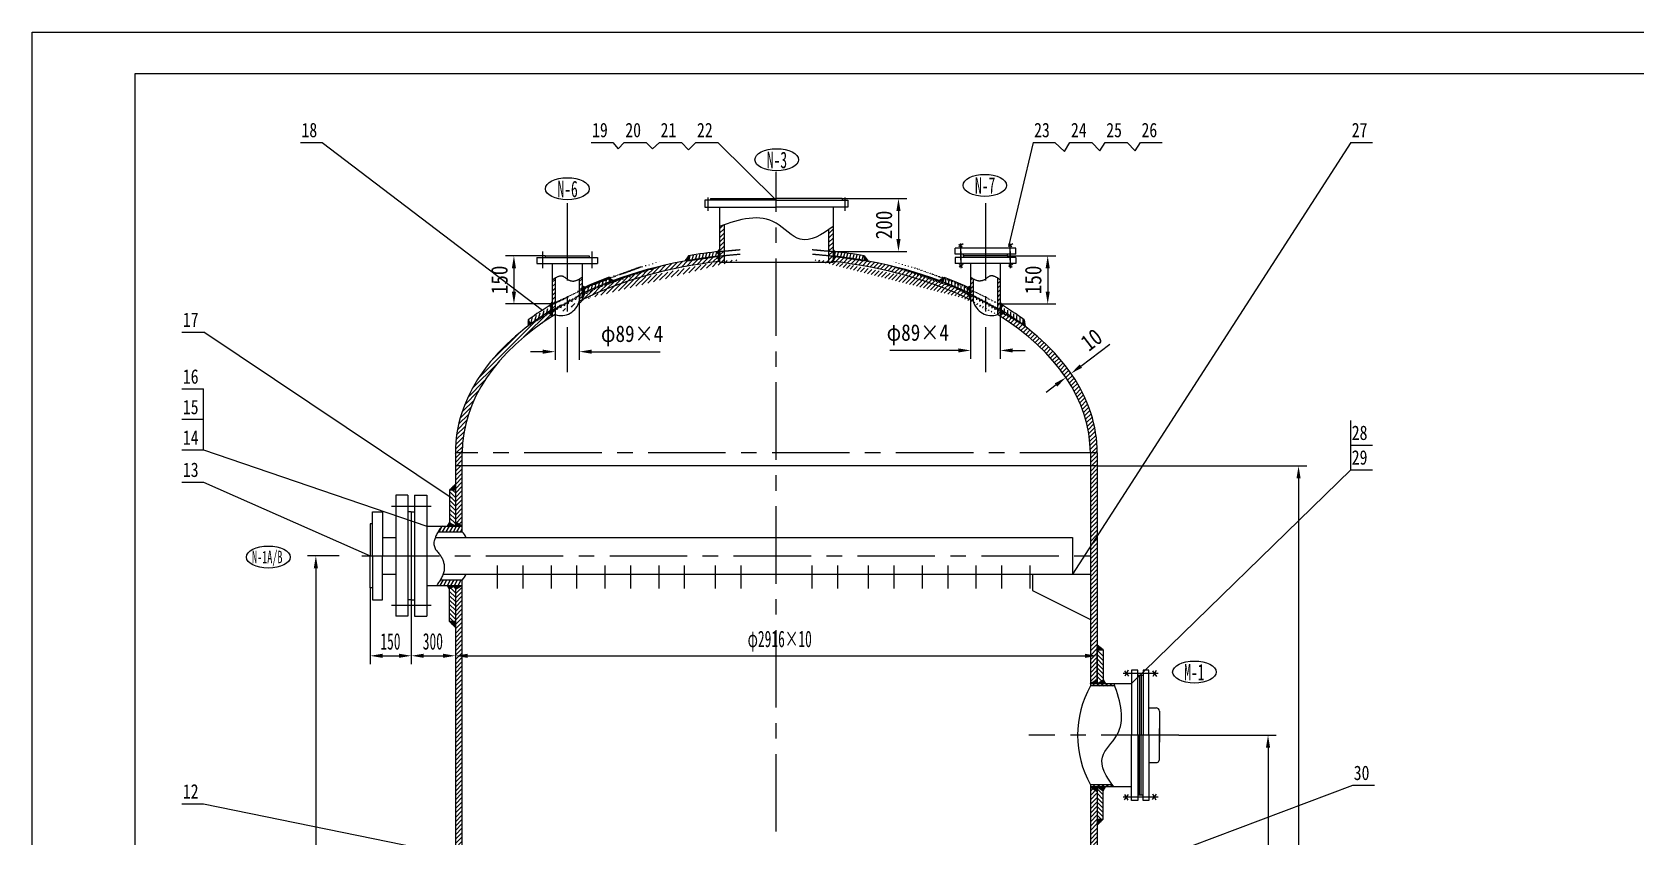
# Model space of a CAD drawing. Extents: x -1842 to -222, y 42 to 883.
# Drawn here: x -1842 to -1453.6, y 687.8 to 882.7 of the extents above; entities that cross this region are included whole.
import ezdxf

# ---------------------------------------------------------------- set-up
doc = ezdxf.new("R2010")
doc.units = 0
doc.header["$LTSCALE"] = 15
doc.header["$MEASUREMENT"] = 0
doc.linetypes.add('CENTER', pattern=[2, 1.25, -0.25, 0.25, -0.25])
doc.layers.get('0').update_dxf_attribs({"linetype": 'CONTINUOUS'})
doc.layers.get('DEFPOINTS').update_dxf_attribs({"linetype": 'CONTINUOUS'})
for name, color, linetype in [('1', 1, 'CONTINUOUS'), ('2', 3, 'CONTINUOUS'), ('7', 2, 'CONTINUOUS'), ('LAYER4', 6, 'CONTINUOUS')]:
    doc.layers.add(name, color=color, linetype=linetype)
doc.styles.add('HZFS', font='SIMFANG.TTF', dxfattribs={"width": 0.85, "height": 7.5})
doc.dimstyles.new('STANDARD_WS', dxfattribs={"dimtxt": 6, "dimasz": 3, "dimexe": 2, "dimexo": 0, "dimgap": 1.5, "dimtad": 1, "dimzin": 0, "dimdsep": 46, "dimtxsty": 'HZFS', "dimcen": 0, "dimclrd": 4, "dimclre": 4, "dimclrt": 3, "dimadec": 0, "dimazin": 0, "dimtfac": 1, "dimtofl": 0, "dimtmove": 0, "dimatfit": 0, "dimfxl": 0, "dimtolj": 1, "dimtzin": 0, "dimarcsym": 0})
pattern_1 = [(135, (-3323.56394, 0), (0.088388348, 0.088388348), [])]

# ---------------------------------------------------------------- blocks, each defined once
blk = doc.blocks.new('*D35')
at = {"layer": '1', "color": 4, "lineweight": -2}
for p, q in [((-1564.33, 712.45), (-1540.71, 712.45)), ((-1542.71, 709.45), (-1542.71, 499.44)), ((-1584.06, 496.44), (-1540.71, 496.44))]:
    blk.add_line(p, q, dxfattribs=at)
at = {"layer": '1', "color": 4}
for points in [[(-1543.21, 709.45), (-1542.21, 709.45), (-1542.71, 712.45)], [(-1543.21, 499.44), (-1542.21, 499.44), (-1542.71, 496.44)]]:
    blk.add_solid(points, dxfattribs=at)
at = {"layer": 'DEFPOINTS', "color": 0}
for p in [(-1564.33, 712.45), (-1584.06, 496.44), (-1542.71, 496.44)]:
    blk.add_point(p, dxfattribs=at)
at = {"layer": '1', "color": 3, "insert": (-1546.21, 604.45), "char_height": 4, "attachment_point": 5, "rotation": 90, "style": 'HZFS'}
blk.add_mtext('\\A1;2700', dxfattribs=at)
blk = doc.blocks.new('*D36')
at = {"layer": '1', "color": 4, "lineweight": -2}
for p, q in [((-1584.06, 777.68), (-1533.32, 777.68)), ((-1535.32, 774.68), (-1535.32, 499.44)), ((-1584.06, 496.44), (-1533.32, 496.44))]:
    blk.add_line(p, q, dxfattribs=at)
at = {"layer": '1', "color": 4}
for points in [[(-1535.82, 774.68), (-1534.82, 774.68), (-1535.32, 777.68)], [(-1535.82, 499.44), (-1534.82, 499.44), (-1535.32, 496.44)]]:
    blk.add_solid(points, dxfattribs=at)
at = {"layer": 'DEFPOINTS', "color": 0}
for p in [(-1584.06, 777.68), (-1584.06, 496.44), (-1535.32, 496.44)]:
    blk.add_point(p, dxfattribs=at)
at = {"layer": '1', "color": 3, "insert": (-1538.82, 637.06), "char_height": 4, "attachment_point": 5, "rotation": 90, "style": 'HZFS'}
blk.add_mtext('\\A1;4000', dxfattribs=at)
blk = doc.blocks.new('*D38')
at = {"layer": '1', "color": 4, "lineweight": -2}
for p, q in [((-1605.81, 828.53), (-1594.06, 828.53)), ((-1596.06, 825.53), (-1596.06, 819.88)), ((-1607.54, 816.88), (-1594.06, 816.88))]:
    blk.add_line(p, q, dxfattribs=at)
at = {"layer": '1', "color": 4}
for points in [[(-1596.56, 825.53), (-1595.56, 825.53), (-1596.06, 828.53)], [(-1596.56, 819.88), (-1595.56, 819.88), (-1596.06, 816.88)]]:
    blk.add_solid(points, dxfattribs=at)
at = {"layer": 'DEFPOINTS', "color": 0}
for p in [(-1605.81, 828.53), (-1607.54, 816.88), (-1596.06, 816.88)]:
    blk.add_point(p, dxfattribs=at)
at = {"layer": '1', "color": 3, "insert": (-1599.56, 822.7), "char_height": 4, "attachment_point": 5, "rotation": 90, "style": 'HZFS'}
blk.add_mtext('\\A1;150', dxfattribs=at)
blk = doc.blocks.new('*D39')
at = {"layer": '1', "color": 4, "lineweight": -2}
for p, q in [((-1645.83, 842.43), (-1630.2, 842.43)), ((-1632.2, 839.43), (-1632.2, 832.6)), ((-1648.03, 829.6), (-1630.2, 829.6))]:
    blk.add_line(p, q, dxfattribs=at)
at = {"layer": '1', "color": 4}
for points in [[(-1632.7, 839.43), (-1631.7, 839.43), (-1632.2, 842.43)], [(-1632.7, 832.6), (-1631.7, 832.6), (-1632.2, 829.6)]]:
    blk.add_solid(points, dxfattribs=at)
at = {"layer": 'DEFPOINTS', "color": 0}
for p in [(-1645.83, 842.43), (-1648.03, 829.6), (-1632.2, 829.6)]:
    blk.add_point(p, dxfattribs=at)
at = {"layer": '1', "color": 3, "insert": (-1635.7, 836.01), "char_height": 4, "attachment_point": 5, "rotation": 90, "style": 'HZFS'}
blk.add_mtext('\\A1;200', dxfattribs=at)
blk = doc.blocks.new('*D40')
at = {"layer": '1', "color": 4, "lineweight": -2}
for p, q in [((-1717.75, 828.53), (-1727.32, 828.53)), ((-1725.32, 825.53), (-1725.32, 819.88)), ((-1716.02, 816.88), (-1727.32, 816.88))]:
    blk.add_line(p, q, dxfattribs=at)
at = {"layer": '1', "color": 4}
for points in [[(-1725.82, 825.53), (-1724.82, 825.53), (-1725.32, 828.53)], [(-1725.82, 819.88), (-1724.82, 819.88), (-1725.32, 816.88)]]:
    blk.add_solid(points, dxfattribs=at)
at = {"layer": 'DEFPOINTS', "color": 0}
for p in [(-1717.75, 828.53), (-1725.32, 816.88), (-1716.02, 816.88)]:
    blk.add_point(p, dxfattribs=at)
at = {"layer": '1', "color": 3, "insert": (-1728.82, 822.7), "char_height": 4, "attachment_point": 5, "rotation": 90, "style": 'HZFS'}
blk.add_mtext('\\A1;150', dxfattribs=at)
blk = doc.blocks.new('*D71')
at = {"layer": '1', "color": 4, "lineweight": -2}
for p, q in [((-1709.49, 817.53), (-1709.49, 803.33)), ((-1715.34, 814.29), (-1715.34, 803.33)), ((-1718.34, 805.33), (-1721.34, 805.33)), ((-1706.49, 805.33), (-1689.92, 805.33))]:
    blk.add_line(p, q, dxfattribs=at)
at = {"layer": '1', "color": 4}
for points in [[(-1718.34, 805.83), (-1718.34, 804.83), (-1715.34, 805.33)], [(-1706.49, 805.83), (-1706.49, 804.83), (-1709.49, 805.33)]]:
    blk.add_solid(points, dxfattribs=at)
at = {"layer": 'DEFPOINTS', "color": 0}
for p in [(-1709.49, 817.53), (-1715.34, 814.29), (-1709.49, 805.33)]:
    blk.add_point(p, dxfattribs=at)
at = {"layer": '1', "color": 3, "insert": (-1696.7, 809.14), "char_height": 4, "attachment_point": 5, "style": 'HZFS'}
blk.add_mtext('\\A1;φ89×4', dxfattribs=at)
blk = doc.blocks.new('*D72')
at = {"layer": '1', "color": 4, "lineweight": -2}
for p, q in [((-1614.73, 817.86), (-1614.73, 803.63)), ((-1607.54, 813.87), (-1607.54, 803.63)), ((-1617.73, 805.63), (-1634.3, 805.63)), ((-1604.54, 805.63), (-1601.54, 805.63))]:
    blk.add_line(p, q, dxfattribs=at)
at = {"layer": '1', "color": 4}
for points in [[(-1617.73, 806.13), (-1617.73, 805.13), (-1614.73, 805.63)], [(-1604.54, 806.13), (-1604.54, 805.13), (-1607.54, 805.63)]]:
    blk.add_solid(points, dxfattribs=at)
at = {"layer": 'DEFPOINTS', "color": 0}
for p in [(-1614.73, 817.86), (-1607.54, 813.87), (-1614.73, 805.63)]:
    blk.add_point(p, dxfattribs=at)
at = {"layer": '1', "color": 3, "insert": (-1627.52, 809.43), "char_height": 4, "attachment_point": 5, "style": 'HZFS'}
blk.add_mtext('\\A1;φ89×4', dxfattribs=at)
blk = doc.blocks.new('*D75')
at = {"layer": '1', "color": 4, "lineweight": -2}
for p, q in [((-1588.03, 801.85), (-1581.04, 807.18)), ((-1591.66, 799.09), (-1592.87, 800.68)), ((-1590.42, 800.04), (-1591.63, 801.63)), ((-1594.05, 797.27), (-1596.44, 795.45))]:
    blk.add_line(p, q, dxfattribs=at)
at = {"layer": '1', "color": 4}
for points in [[(-1588.33, 802.25), (-1587.73, 801.46), (-1590.42, 800.04)], [(-1594.35, 797.67), (-1593.75, 796.87), (-1591.66, 799.09)]]:
    blk.add_solid(points, dxfattribs=at)
at = {"layer": 'DEFPOINTS', "color": 0}
for p in [(-1591.66, 799.09), (-1590.42, 800.04), (-1590.42, 800.04)]:
    blk.add_point(p, dxfattribs=at)
at = {"layer": '1', "color": 3, "insert": (-1585.46, 808.21), "char_height": 4, "attachment_point": 5, "rotation": 37.2813, "style": 'HZFS'}
blk.add_mtext('\\A1;10', dxfattribs=at)

msp = doc.modelspace()

# ---------------------------------------------------------------- hatches: boundary and pattern name
at = {"layer": '1'}
h = msp.add_hatch(dxfattribs=at)
h.set_pattern_fill('ANSI31', color=256, scale=6, style=0)
edge = h.paths.add_edge_path()
edge.add_spline(control_points=[(-1674.439, 836.062), (-1674.803, 835.935), (-1675.167, 835.804), (-1675.532, 835.671)], knot_values=[27.2717215, 27.2717215, 27.2717215, 27.2717215, 28.2145772, 28.2145772, 28.2145772, 28.2145772], degree=3, periodic=0)
edge.add_line((-1675.532, 835.671), (-1675.532, 827.008))
edge.add_line((-1675.532, 827.008), (-1674.439, 827.008))
edge.add_line((-1674.439, 827.008), (-1674.439, 836.062))
edge = h.paths.add_edge_path()
edge.add_spline(control_points=[(-1648.032, 835.654), (-1648.397, 835.381), (-1648.762, 835.114), (-1649.125, 834.858)], knot_values=[1.2710458, 1.2710458, 1.2710458, 1.2710458, 2.3243596, 2.3243596, 2.3243596, 2.3243596], degree=3, periodic=0)
edge.add_line((-1649.125, 834.858), (-1649.125, 827.008))
edge.add_line((-1649.125, 827.008), (-1648.032, 827.008))
edge.add_line((-1648.032, 827.008), (-1648.032, 835.654))
h = msp.add_hatch(dxfattribs=at)
h.set_pattern_fill('ANSI31', color=256, scale=6, style=0)
edge = h.paths.add_edge_path()
edge.add_ellipse((-1661.782, 780.855), major_axis=(-76.051, 0), ratio=0.6192969, start_angle=280.41632, end_angle=308.22014, ccw=False)
edge.add_line((-1675.532, 827.177), (-1675.532, 828.516))
edge.add_ellipse((-1661.782, 780.855), major_axis=(-77.724, 0), ratio=0.6230445, start_angle=280.18973, end_angle=306.48709)
edge.add_line((-1708, 819.788), (-1708.834, 817.857))
edge = h.paths.add_edge_path()
edge.add_ellipse((-1661.782, 780.855), major_axis=(-76.051, 0), ratio=0.6192969, start_angle=231.77986, end_angle=259.58368, ccw=False)
edge.add_line((-1614.73, 817.857), (-1614.73, 819.399))
edge.add_ellipse((-1661.782, 780.855), major_axis=(-77.724, 0), ratio=0.6230445, start_angle=232.74452, end_angle=259.81027)
edge.add_line((-1648.032, 828.516), (-1648.032, 827.177))
edge = h.paths.add_edge_path()
edge.add_ellipse((-1661.782, 780.855), major_axis=(-76.051, 0), ratio=0.6192969, start_angle=180, end_angle=224.50438, ccw=False)
edge.add_line((-1585.731, 780.855), (-1584.058, 780.855))
edge.add_ellipse((-1661.782, 780.855), major_axis=(-77.724, 0), ratio=0.6230445, start_angle=180, end_angle=225.74535)
edge.add_line((-1607.542, 815.539), (-1607.542, 813.869))
edge = h.paths.add_edge_path()
edge.add_ellipse((-1661.782, 780.855), major_axis=(-77.724, 0), ratio=0.6230445, start_angle=315.01554, end_angle=360)
edge.add_line((-1739.506, 780.855), (-1737.833, 780.855))
edge.add_ellipse((-1661.782, 780.855), major_axis=(-76.051, 0), ratio=0.6192969, start_angle=315.49562, end_angle=360, ccw=False)
edge.add_line((-1716.021, 813.869), (-1716.756, 815.087))
h = msp.add_hatch(dxfattribs=at)
h.set_pattern_fill('ANSI31', color=256, angle=15, style=0)
edge = h.paths.add_edge_path()
edge.add_line((-1683.069, 828.525), (-1683.832, 827.29))
edge.add_ellipse((-1661.782, 780.855), major_axis=(-77.724, 0), ratio=0.6230445, start_angle=285.89509, end_angle=286.48112, ccw=False)
edge.add_line((-1683.069, 827.428), (-1683.069, 828.525))
h = msp.add_hatch(dxfattribs=at)
h.set_pattern_fill('ANSI31', color=256, scale=6, angle=30, style=0)
edge = h.paths.add_edge_path()
edge.add_line((-1675.532, 828.516), (-1675.532, 829.598))
edge.add_ellipse((-1661.782, 780.855), major_axis=(-79.082, 0), ratio=0.6258993, start_angle=280.01286, end_angle=285.61498)
edge.add_line((-1683.069, 828.525), (-1683.069, 827.428))
edge.add_ellipse((-1661.782, 780.855), major_axis=(-77.724, 0), ratio=0.6230445, start_angle=280.18973, end_angle=285.89509, ccw=False)
edge = h.paths.add_edge_path()
edge.add_ellipse((-1661.782, 780.855), major_axis=(-79.082, 0), ratio=0.6258993, start_angle=254.38502, end_angle=259.98714)
edge.add_line((-1648.032, 829.598), (-1648.032, 828.516))
edge.add_ellipse((-1661.782, 780.855), major_axis=(-77.724, 0), ratio=0.6230445, start_angle=254.10491, end_angle=259.81027, ccw=False)
edge.add_line((-1640.495, 827.428), (-1640.495, 828.525))
h = msp.add_hatch(dxfattribs=at)
h.set_pattern_fill('ANSI31', color=256, angle=15, style=0)
edge = h.paths.add_edge_path()
edge.add_ellipse((-1661.782, 780.855), major_axis=(-79.082, 0), ratio=0.6258993, start_angle=280.01286, end_angle=280.40741)
edge.add_line((-1676.068, 829.538), (-1675.532, 828.516))
edge.add_line((-1675.532, 828.516), (-1675.532, 829.598))
edge = h.paths.add_edge_path()
edge.add_line((-1675.532, 830.076), (-1676.068, 829.538))
edge.add_ellipse((-1661.782, 780.855), major_axis=(-79.082, 0), ratio=0.6258993, start_angle=280.01286, end_angle=280.40741, ccw=False)
edge.add_line((-1675.532, 829.598), (-1675.532, 830.076))
edge = h.paths.add_edge_path()
edge.add_ellipse((-1661.782, 780.855), major_axis=(-77.724, 0), ratio=0.6230445, start_angle=280.18973, end_angle=280.67181)
edge.add_line((-1676.175, 828.442), (-1675.532, 827.177))
edge.add_line((-1675.532, 827.177), (-1675.532, 828.516))
h = msp.add_hatch(dxfattribs=at)
h.set_pattern_fill('ANSI31', color=256, angle=15, style=0)
h.set_pattern_definition([(120, (-3323.56394, 0), (0.1082531755, 0.0625), [])])
edge = h.paths.add_edge_path()
edge.add_ellipse((-1661.782, 780.855), major_axis=(79.082, 0), ratio=0.6258993, start_angle=79.59259, end_angle=79.98714, ccw=False)
edge.add_line((-1647.496, 829.538), (-1648.032, 828.516))
edge.add_line((-1648.032, 828.516), (-1648.032, 829.598))
edge = h.paths.add_edge_path()
edge.add_line((-1648.032, 830.076), (-1647.496, 829.538))
edge.add_ellipse((-1661.782, 780.855), major_axis=(79.082, 0), ratio=0.6258993, start_angle=79.59259, end_angle=79.98714)
edge.add_line((-1648.032, 829.598), (-1648.032, 830.076))
edge = h.paths.add_edge_path()
edge.add_ellipse((-1661.782, 780.855), major_axis=(77.724, 0), ratio=0.6230445, start_angle=79.32819, end_angle=79.81027, ccw=False)
edge.add_line((-1647.389, 828.442), (-1648.032, 827.177))
edge.add_line((-1648.032, 827.177), (-1648.032, 828.516))
h = msp.add_hatch(dxfattribs=at)
h.set_pattern_fill('ANSI31', color=256, angle=15, style=0)
edge = h.paths.add_edge_path()
edge.add_line((-1640.495, 828.525), (-1640.495, 827.428))
edge.add_ellipse((-1661.782, 780.855), major_axis=(-77.724, 0), ratio=0.6230445, start_angle=253.35634, end_angle=254.10491, ccw=False)
edge.add_line((-1639.52, 827.251), (-1640.495, 828.525))
h = msp.add_hatch(dxfattribs=at)
h.set_pattern_fill('ANSI31', color=256, angle=15, style=0)
edge = h.paths.add_edge_path()
edge.add_line((-1721.838, 813.059), (-1721.903, 811.545))
edge.add_ellipse((-1661.782, 780.855), major_axis=(-77.724, 0), ratio=0.6230445, start_angle=319.94939, end_angle=320.67112, ccw=False)
edge.add_line((-1721.278, 812.015), (-1721.838, 813.059))
edge = h.paths.add_edge_path()
edge.add_line((-1702.493, 823.29), (-1702.082, 822.262))
edge.add_ellipse((-1661.782, 780.855), major_axis=(-77.724, 0), ratio=0.6230445, start_angle=300.4836, end_angle=301.23195, ccw=False)
edge.add_line((-1701.211, 822.586), (-1702.493, 823.29))
h = msp.add_hatch(dxfattribs=at)
h.set_pattern_fill('ANSI31', color=256, scale=6, angle=30, style=0)
edge = h.paths.add_edge_path()
edge.add_ellipse((-1661.782, 780.855), major_axis=(-79.082, 0), ratio=0.6258993, start_angle=313.9257, end_angle=319.41173)
edge.add_line((-1721.838, 813.059), (-1721.278, 812.015))
edge.add_ellipse((-1661.782, 780.855), major_axis=(-77.724, 0), ratio=0.6230445, start_angle=314.25465, end_angle=319.94939, ccw=False)
edge.add_line((-1716.021, 815.539), (-1716.643, 816.505))
edge = h.paths.add_edge_path()
edge.add_ellipse((-1661.782, 780.855), major_axis=(-79.082, 0), ratio=0.6258993, start_angle=300.98394, end_angle=305.89902)
edge.add_line((-1708.153, 820.95), (-1708.834, 819.399))
edge.add_ellipse((-1661.782, 780.855), major_axis=(-77.724, 0), ratio=0.6230445, start_angle=301.23195, end_angle=307.25548, ccw=False)
edge.add_line((-1702.082, 822.262), (-1702.493, 823.29))
h = msp.add_hatch(dxfattribs=at)
h.set_pattern_fill('ANSI31', color=256, style=0)
edge = h.paths.add_edge_path()
edge.add_ellipse((-1661.782, 780.855), major_axis=(-79.082, 0), ratio=0.6258993, start_angle=313.30327, end_angle=313.9257)
edge.add_line((-1716.643, 816.505), (-1716.021, 815.539))
edge.add_line((-1716.021, 815.539), (-1716.021, 816.876))
edge = h.paths.add_edge_path()
edge.add_line((-1716.021, 817.331), (-1716.643, 816.505))
edge.add_ellipse((-1661.782, 780.855), major_axis=(-79.082, 0), ratio=0.6258993, start_angle=313.30327, end_angle=313.9257, ccw=False)
edge.add_line((-1716.021, 816.876), (-1716.021, 817.331))
edge = h.paths.add_edge_path()
edge.add_ellipse((-1661.782, 780.855), major_axis=(-77.724, 0), ratio=0.6230445, start_angle=306.48709, end_angle=307.25548)
edge.add_line((-1708.834, 819.399), (-1708.834, 817.857))
edge.add_line((-1708.834, 817.857), (-1708, 819.788))
edge = h.paths.add_edge_path()
edge.add_ellipse((-1661.782, 780.855), major_axis=(-79.082, 0), ratio=0.6258993, start_angle=305.89902, end_angle=306.51051)
edge.add_line((-1708.834, 820.638), (-1708.834, 819.399))
edge.add_line((-1708.834, 819.399), (-1708.153, 820.95))
edge = h.paths.add_edge_path()
edge.add_line((-1708.153, 820.95), (-1708.834, 821.293))
edge.add_line((-1708.834, 821.293), (-1708.834, 820.638))
edge.add_ellipse((-1661.782, 780.855), major_axis=(-79.082, 0), ratio=0.6258993, start_angle=305.89902, end_angle=306.51051, ccw=False)
h = msp.add_hatch(dxfattribs=at)
h.set_pattern_fill('ANSI31', color=256, angle=15, style=0)
edge = h.paths.add_edge_path()
edge.add_line((-1621.071, 823.29), (-1622.368, 822.592))
edge.add_ellipse((-1661.782, 780.855), major_axis=(-77.724, 0), ratio=0.6230445, start_angle=238.76805, end_angle=239.52907, ccw=False)
edge.add_line((-1621.482, 822.262), (-1621.071, 823.29))
h = msp.add_hatch(dxfattribs=at)
h.set_pattern_fill('ANSI31', color=256, scale=6, angle=45, style=0)
edge = h.paths.add_edge_path()
edge.add_ellipse((-1661.782, 780.855), major_axis=(-79.082, 0), ratio=0.6258993, start_angle=233.48949, end_angle=239.01606)
edge.add_line((-1621.071, 823.29), (-1621.482, 822.262))
edge.add_ellipse((-1661.782, 780.855), major_axis=(-77.724, 0), ratio=0.6230445, start_angle=232.74452, end_angle=238.76805, ccw=False)
edge.add_line((-1614.73, 819.399), (-1614.73, 820.638))
edge = h.paths.add_edge_path()
edge.add_ellipse((-1661.782, 780.855), major_axis=(-79.082, 0), ratio=0.6258993, start_angle=220.58827, end_angle=226.69673)
edge.add_line((-1607.542, 816.876), (-1607.542, 815.539))
edge.add_ellipse((-1661.782, 780.855), major_axis=(-77.724, 0), ratio=0.6230445, start_angle=220.05061, end_angle=225.74535, ccw=False)
edge.add_line((-1602.286, 812.015), (-1601.726, 813.059))
h = msp.add_hatch(dxfattribs=at)
h.set_pattern_fill('ANSI31', color=256, style=0)
h.set_pattern_definition(pattern_1)
edge = h.paths.add_edge_path()
edge.add_ellipse((-1661.782, 780.855), major_axis=(79.082, 0), ratio=0.6258993, start_angle=46.0743, end_angle=46.69673, ccw=False)
edge.add_line((-1606.921, 816.505), (-1607.542, 815.539))
edge.add_line((-1607.542, 815.539), (-1607.542, 816.876))
edge = h.paths.add_edge_path()
edge.add_line((-1607.542, 817.331), (-1606.921, 816.505))
edge.add_ellipse((-1661.782, 780.855), major_axis=(79.082, 0), ratio=0.6258993, start_angle=46.0743, end_angle=46.69673)
edge.add_line((-1607.542, 816.876), (-1607.542, 817.331))
edge = h.paths.add_edge_path()
edge.add_ellipse((-1661.782, 780.855), major_axis=(77.724, 0), ratio=0.6230445, start_angle=52.74452, end_angle=53.51291, ccw=False)
edge.add_line((-1614.73, 819.399), (-1614.73, 817.857))
edge.add_line((-1614.73, 817.857), (-1615.564, 819.788))
edge = h.paths.add_edge_path()
edge.add_ellipse((-1661.782, 780.855), major_axis=(79.082, 0), ratio=0.6258993, start_angle=53.48949, end_angle=54.10098, ccw=False)
edge.add_line((-1614.73, 820.638), (-1614.73, 819.399))
edge.add_line((-1614.73, 819.399), (-1615.411, 820.95))
edge = h.paths.add_edge_path()
edge.add_line((-1615.411, 820.95), (-1614.73, 821.293))
edge.add_line((-1614.73, 821.293), (-1614.73, 820.638))
edge.add_ellipse((-1661.782, 780.855), major_axis=(79.082, 0), ratio=0.6258993, start_angle=53.48949, end_angle=54.10098)
h = msp.add_hatch(dxfattribs=at)
h.set_pattern_fill('ANSI31', color=256, style=0)
edge = h.paths.add_edge_path()
edge.add_ellipse((-1661.782, 780.855), major_axis=(-77.724, 0), ratio=0.6230445, start_angle=314.25465, end_angle=315.01554)
edge.add_line((-1716.756, 815.087), (-1716.021, 813.869))
edge.add_line((-1716.021, 813.869), (-1716.021, 815.539))
h = msp.add_hatch(dxfattribs=at)
h.set_pattern_fill('ANSI31', color=256, scale=6, style=0)
edge = h.paths.add_edge_path()
edge.add_spline(control_points=[(-1715.338, 823.176), (-1715.615, 823.011), (-1715.862, 822.832), (-1716.021, 822.684)], knot_values=[0.6312481, 0.6312481, 0.6312481, 0.6312481, 1.0796319, 1.0796319, 1.0796319, 1.0796319], degree=3, periodic=0)
edge.add_line((-1716.021, 822.684), (-1716.021, 813.869))
edge.add_ellipse((-1661.782, 780.855), major_axis=(-76.051, 0), ratio=0.6192969, start_angle=314.76561, end_angle=315.49562, ccw=False)
edge.add_line((-1715.338, 814.294), (-1715.338, 823.176))
edge = h.paths.add_edge_path()
edge.add_spline(control_points=[(-1708.834, 823.349), (-1709.051, 823.2), (-1709.268, 823.052), (-1709.488, 822.92)], knot_values=[5.4613018, 5.4613018, 5.4613018, 5.4613018, 6.0276454, 6.0276454, 6.0276454, 6.0276454], degree=3, periodic=0)
edge.add_line((-1709.488, 822.92), (-1709.488, 817.534))
edge.add_ellipse((-1661.782, 780.855), major_axis=(-76.051, 0), ratio=0.6192969, start_angle=308.22014, end_angle=308.85063, ccw=False)
edge.add_line((-1708.834, 817.857), (-1708.834, 823.349))
h = msp.add_hatch(dxfattribs=at)
h.set_pattern_fill('ANSI31', color=256, scale=6, style=0)
edge = h.paths.add_edge_path()
edge.add_spline(control_points=[(-1614.076, 822.92), (-1614.296, 823.052), (-1614.513, 823.2), (-1614.73, 823.349)], knot_values=[5.4613018, 5.4613018, 5.4613018, 5.4613018, 6.0276454, 6.0276454, 6.0276454, 6.0276454], degree=3, periodic=0)
edge.add_line((-1614.73, 823.349), (-1614.73, 817.857))
edge.add_ellipse((-1661.782, 780.855), major_axis=(-76.051, 0), ratio=0.6192969, start_angle=231.14937, end_angle=231.77986, ccw=False)
edge.add_line((-1614.076, 817.534), (-1614.076, 822.92))
edge = h.paths.add_edge_path()
edge.add_spline(control_points=[(-1607.542, 822.684), (-1607.702, 822.832), (-1607.949, 823.011), (-1608.226, 823.176)], knot_values=[0.6312481, 0.6312481, 0.6312481, 0.6312481, 1.0796319, 1.0796319, 1.0796319, 1.0796319], degree=3, periodic=0)
edge.add_line((-1608.226, 823.176), (-1608.226, 814.294))
edge.add_ellipse((-1661.782, 780.855), major_axis=(-76.051, 0), ratio=0.6192969, start_angle=224.50438, end_angle=225.23439, ccw=False)
edge.add_line((-1607.542, 813.869), (-1607.542, 822.684))
h = msp.add_hatch(dxfattribs=at)
h.set_pattern_fill('ANSI31', color=256, style=0)
h.set_pattern_definition(pattern_1)
edge = h.paths.add_edge_path()
edge.add_ellipse((-1661.782, 780.855), major_axis=(77.724, 0), ratio=0.6230445, start_angle=44.98446, end_angle=45.74535, ccw=False)
edge.add_line((-1606.808, 815.087), (-1607.542, 813.869))
edge.add_line((-1607.542, 813.869), (-1607.542, 815.539))
h = msp.add_hatch(dxfattribs=at)
h.set_pattern_fill('ANSI31', color=256, angle=15, style=0)
edge = h.paths.add_edge_path()
edge.add_line((-1601.726, 813.059), (-1602.286, 812.015))
edge.add_ellipse((-1661.782, 780.855), major_axis=(-77.724, 0), ratio=0.6230445, start_angle=219.17119, end_angle=220.05061, ccw=False)
edge.add_line((-1601.526, 811.442), (-1601.726, 813.059))
h = msp.add_hatch(dxfattribs=at)
h.set_pattern_fill('ANSI31', color=256, scale=6, style=0)
h.paths.add_polyline_path([(-1737.833, 777.678), (-1739.506, 777.678), (-1739.506, 763.118), (-1737.833, 763.118)])
h.paths.add_polyline_path([(-1737.833, 780.855), (-1739.506, 780.855), (-1739.506, 777.678), (-1737.833, 777.678)])
h = msp.add_hatch(dxfattribs=at)
h.set_pattern_fill('ANSI31', color=256, scale=6, style=0)
h.paths.add_polyline_path([(-1584.058, 780.855), (-1585.731, 780.855), (-1585.731, 777.678), (-1584.058, 777.678)])
h.paths.add_polyline_path([(-1584.058, 777.678), (-1585.731, 777.678), (-1585.731, 758.145), (-1584.058, 760.742)])
h = msp.add_hatch(dxfattribs=at)
h.set_pattern_fill('ANSI31', color=256, angle=15, style=0)
h.paths.add_polyline_path([(-1739.506, 773.237), (-1740.917, 771.82), (-1739.506, 771.82)])
h.paths.add_polyline_path([(-1739.506, 739.983), (-1740.917, 739.983), (-1739.506, 738.553)])
h = msp.add_hatch(dxfattribs=at)
h.set_pattern_fill('ANSI31', color=256, scale=6, angle=90, style=0)
h.paths.add_polyline_path([(-1739.506, 771.82), (-1740.917, 771.82), (-1740.917, 763.118), (-1739.506, 763.118)])
h = msp.add_hatch(dxfattribs=at)
h.set_pattern_fill('ANSI31', color=256, scale=6, angle=15, style=0)
edge = h.paths.add_edge_path()
edge.add_line((-1737.833, 763.118), (-1742.685, 763.118))
edge.add_spline(control_points=[(-1742.685, 763.118), (-1742.98, 762.799), (-1743.337, 762.305), (-1743.669, 761.751)], knot_values=[0.6312481, 0.6312481, 0.6312481, 0.6312481, 1.0796319, 1.0796319, 1.0796319, 1.0796319], degree=3, periodic=0)
edge.add_line((-1743.669, 761.751), (-1737.833, 761.751))
edge.add_line((-1737.833, 761.751), (-1737.833, 763.118))
edge = h.paths.add_edge_path()
edge.add_line((-1737.833, 750.052), (-1743.156, 750.052))
edge.add_spline(control_points=[(-1743.156, 750.052), (-1743.421, 749.61), (-1743.717, 749.176), (-1744.014, 748.742)], knot_values=[5.4613018, 5.4613018, 5.4613018, 5.4613018, 6.0276454, 6.0276454, 6.0276454, 6.0276454], degree=3, periodic=0)
edge.add_line((-1744.014, 748.742), (-1737.833, 748.742))
edge.add_line((-1737.833, 748.742), (-1737.833, 750.052))
h = msp.add_hatch(dxfattribs=at)
h.set_pattern_fill('ANSI31', color=256, angle=15, style=0)
h.paths.add_polyline_path([(-1739.506, 764.071), (-1739.506, 763.118), (-1737.833, 763.118)])
h.paths.add_polyline_path([(-1740.917, 763.921), (-1740.917, 763.118), (-1739.506, 763.118)])
h.paths.add_polyline_path([(-1740.917, 763.921), (-1741.388, 763.118), (-1740.917, 763.118)])
h = msp.add_hatch(dxfattribs=at)
h.set_pattern_fill('ANSI31', color=256, scale=6, style=0)
h.paths.add_polyline_path([(-1584.058, 760.742), (-1585.731, 758.145), (-1585.731, 724.95), (-1584.058, 724.95), (-1584.058, 733.689)])
h = msp.add_hatch(dxfattribs=at)
h.set_pattern_fill('ANSI31', color=256, angle=15, style=0)
h.set_pattern_definition([(300, (0, 1511.80234), (-0.1082531755, -0.0625), [])])
h.paths.add_polyline_path([(-1739.506, 747.731), (-1739.506, 748.684), (-1737.833, 748.684)])
h.paths.add_polyline_path([(-1740.917, 747.881), (-1740.917, 748.684), (-1739.506, 748.684)])
h.paths.add_polyline_path([(-1740.917, 747.881), (-1741.388, 748.684), (-1740.917, 748.684)])
h = msp.add_hatch(dxfattribs=at)
h.set_pattern_fill('ANSI31', color=256, scale=6, angle=90, style=0)
h.set_pattern_definition([(135, (0, -23.1121), (-0.5303301, -0.5303301), [])])
h.paths.add_polyline_path([(-1739.506, 748.708), (-1740.917, 748.708), (-1740.917, 740.006), (-1739.506, 740.006)])
h = msp.add_hatch(dxfattribs=at)
h.set_pattern_fill('ANSI31', color=256, scale=6, style=0)
h.paths.add_polyline_path([(-1737.833, 748.742), (-1739.506, 748.742), (-1739.506, 729.689), (-1739.506, 661.117), (-1737.833, 661.117)])
h.paths.add_polyline_path([(-1737.833, 661.117), (-1739.506, 661.117), (-1739.506, 633.042), (-1737.833, 633.042)])
h = msp.add_hatch(dxfattribs=at)
h.set_pattern_fill('ANSI31', color=256, angle=15, style=0)
h.paths.add_polyline_path([(-1584.058, 734.314), (-1584.058, 733.109), (-1582.597, 733.109)])
h.paths.add_polyline_path([(-1582.597, 692.156), (-1584.058, 692.156), (-1584.058, 690.695)])
h = msp.add_hatch(dxfattribs=at)
h.set_pattern_fill('ANSI31', color=256, scale=6, angle=90, style=0)
h.set_pattern_definition([(135, (0, 33.5812), (-0.5303301, -0.5303301), [])])
h.paths.add_polyline_path([(-1582.597, 732.573), (-1584.058, 733.531), (-1584.058, 725.738), (-1582.597, 725.738)])
h = msp.add_hatch(dxfattribs=at)
h.set_pattern_fill('ANSI31', color=256, angle=15, style=0)
h.paths.add_polyline_path([(-1584.058, 726.079), (-1585.731, 724.95), (-1584.058, 724.95)])
h.paths.add_polyline_path([(-1582.597, 725.909), (-1584.058, 724.95), (-1582.597, 724.95)])
h.paths.add_polyline_path([(-1582.597, 725.909), (-1582.597, 724.95), (-1582.036, 724.95)])
h = msp.add_hatch(dxfattribs=at)
h.set_pattern_fill('ANSI31', color=256, scale=6, angle=90, style=0)
edge = h.paths.add_edge_path()
edge.add_spline(control_points=[(-1579.811, 724.419), (-1579.874, 724.596), (-1579.938, 724.773), (-1580.003, 724.95)], knot_values=[27.7114171, 27.7114171, 27.7114171, 27.7114171, 28.2145772, 28.2145772, 28.2145772, 28.2145772], degree=3, periodic=0)
edge.add_line((-1580.003, 724.95), (-1585.731, 724.95))
edge.add_line((-1585.731, 724.95), (-1585.731, 724.419))
edge.add_line((-1585.731, 724.419), (-1579.811, 724.419))
edge = h.paths.add_edge_path()
edge.add_line((-1580.41, 700.481), (-1585.731, 700.481))
edge.add_line((-1585.731, 700.481), (-1585.731, 699.95))
edge.add_line((-1585.731, 699.95), (-1580.018, 699.95))
edge.add_spline(control_points=[(-1580.018, 699.95), (-1580.151, 700.127), (-1580.282, 700.304), (-1580.41, 700.481)], knot_values=[1.2710458, 1.2710458, 1.2710458, 1.2710458, 1.8330398, 1.8330398, 1.8330398, 1.8330398], degree=3, periodic=0)
h = msp.add_hatch(dxfattribs=at)
h.set_pattern_fill('ANSI31', color=256, scale=6, style=0)
h.paths.add_polyline_path([(-1584.058, 699.95), (-1585.731, 699.95), (-1585.731, 676.48), (-1584.058, 677.109)])
h.paths.add_polyline_path([(-1584.058, 677.109), (-1585.731, 676.48), (-1585.731, 631.667), (-1584.058, 631.667)])
h = msp.add_hatch(dxfattribs=at)
h.set_pattern_fill('ANSI31', color=256, angle=15, style=0)
h.set_pattern_definition([(300, (0, 1424.9), (-0.1082531755, -0.0625), [])])
h.paths.add_polyline_path([(-1584.058, 698.821), (-1585.731, 699.95), (-1584.058, 699.95)])
h.paths.add_polyline_path([(-1582.597, 698.991), (-1584.058, 699.95), (-1582.597, 699.95)])
h.paths.add_polyline_path([(-1582.597, 698.991), (-1582.597, 699.95), (-1582.036, 699.95)])
h = msp.add_hatch(dxfattribs=at)
h.set_pattern_fill('ANSI31', color=256, scale=6, angle=90, style=0)
h.paths.add_polyline_path([(-1582.597, 698.991), (-1584.058, 699.95), (-1584.058, 692.156), (-1582.597, 692.156)])

# ---------------------------------------------------------------- linework, layer by layer
for p, q in [((-1777.004, 856.011), (-1771.726, 856.011)), ((-1706.638, 856.011), (-1701.36, 856.011)), ((-1698.589, 856.011), (-1693.311, 856.011)), ((-1690.049, 856.011), (-1684.771, 856.011)), ((-1681.236, 856.011), (-1675.958, 856.011)), ((-1599.6, 856.011), (-1594.322, 856.011)), ((-1590.671, 856.011), (-1585.393, 856.011)), ((-1582.131, 856.011), (-1576.853, 856.011)), ((-1573.591, 856.011), (-1568.313, 856.011)), ((-1522.68, 856.011), (-1517.403, 856.011)), ((-1661.782, 842.002), (-1679.118, 842.002)), ((-1679.118, 842.002), (-1679.118, 840.302)), ((-1679.118, 840.302), (-1661.782, 840.302)), ((-1677.739, 842.431), (-1661.782, 842.431)), ((-1677.739, 842.431), (-1677.739, 842.002)), ((-1675.532, 840.208), (-1675.532, 827.008)), ((-1645.825, 842.431), (-1661.782, 842.431)), ((-1661.782, 842.002), (-1644.446, 842.002)), ((-1644.446, 840.302), (-1661.782, 840.302)), ((-1648.032, 840.302), (-1648.032, 827.008)), ((-1645.825, 842.431), (-1645.825, 842.002)), ((-1644.446, 842.002), (-1644.446, 840.302)), ((-1674.439, 836.062), (-1674.439, 827.008)), ((-1649.125, 834.858), (-1649.125, 827.008)), ((-1683.069, 828.525), (-1683.069, 827.428)), ((-1675.532, 827.177), (-1676.175, 828.442)), ((-1676.068, 829.538), (-1675.532, 830.076)), ((-1675.532, 828.516), (-1676.068, 829.538)), ((-1647.496, 829.538), (-1648.032, 830.076)), ((-1648.032, 828.516), (-1647.496, 829.538)), ((-1648.032, 827.177), (-1647.389, 828.442)), ((-1640.495, 828.525), (-1640.495, 827.428)), ((-1675.532, 827.008), (-1648.032, 827.008)), ((-1702.493, 823.29), (-1702.082, 822.262)), ((-1621.071, 823.29), (-1621.482, 822.262)), ((-1721.838, 813.059), (-1721.278, 812.015)), ((-1601.726, 813.059), (-1602.286, 812.015)), ((-1805.73, 810.087), (-1800.414, 810.087)), ((-1805.73, 796.343), (-1800.453, 796.343)), ((-1805.73, 788.953), (-1800.453, 788.953)), ((-1805.73, 781.562), (-1800.453, 781.562)), ((-1585.731, 780.855), (-1585.731, 724.419)), ((-1584.058, 780.855), (-1584.058, 724.95)), ((-1522.68, 782.716), (-1517.403, 782.716)), ((-1805.73, 773.762), (-1800.453, 773.762)), ((-1522.68, 776.743), (-1517.403, 776.743)), ((-1744.382, 760.329), (-1590.029, 760.329)), ((-1590.029, 760.329), (-1590.029, 751.474)), ((-1742.46, 751.474), (-1590.029, 751.474)), ((-1599.721, 751.474), (-1599.721, 747.521)), ((-1590.029, 751.474), (-1585.731, 751.474)), ((-1599.721, 747.521), (-1585.731, 740.473)), ((-1584.058, 733.109), (-1582.597, 733.109)), ((-1582.597, 733.109), (-1582.597, 724.95)), ((-1575.792, 728.21), (-1575.792, 712.45)), ((-1574.248, 728.21), (-1575.792, 728.21)), ((-1574.248, 712.45), (-1574.248, 728.21)), ((-1572.923, 726.956), (-1574.248, 726.956)), ((-1573.857, 726.956), (-1573.857, 712.45)), ((-1573.408, 726.956), (-1573.408, 712.45)), ((-1572.923, 728.21), (-1572.923, 712.45)), ((-1571.55, 728.21), (-1572.923, 728.21)), ((-1571.55, 712.45), (-1571.55, 728.21)), ((-1575.878, 724.95), (-1585.731, 724.95)), ((-1579.811, 724.419), (-1585.731, 724.419)), ((-1571.55, 719.067), (-1569.828, 719.067)), ((-1569.028, 718.267), (-1569.028, 710.782)), ((-1575.792, 696.69), (-1575.792, 712.45)), ((-1574.248, 712.45), (-1574.248, 696.69)), ((-1573.857, 697.944), (-1573.857, 712.45)), ((-1573.408, 697.944), (-1573.408, 712.45)), ((-1572.923, 696.69), (-1572.923, 712.45)), ((-1571.55, 712.45), (-1571.55, 696.69)), ((-1569.028, 706.633), (-1569.028, 714.118)), ((-1571.55, 705.833), (-1569.828, 705.833)), ((-1580.41, 700.481), (-1585.731, 700.481)), ((-1585.731, 700.481), (-1585.731, 630.983)), ((-1575.792, 699.95), (-1585.731, 699.95)), ((-1584.058, 699.95), (-1584.058, 631.667)), ((-1582.597, 692.156), (-1582.597, 699.95)), ((-1522.204, 700.383), (-1516.926, 700.383)), ((-1805.73, 695.893), (-1800.453, 695.893)), ((-1574.248, 696.69), (-1575.792, 696.69)), ((-1572.923, 697.944), (-1574.248, 697.944)), ((-1571.55, 696.69), (-1572.923, 696.69)), ((-1584.058, 692.156), (-1582.597, 692.156))]:
    msp.add_line(p, q)
for centre, radius, start, end in [((-1713.942, 818.675), 4.597, 252.32578, 345.63601), ((-1609.622, 818.675), 4.597, 194.36399, 287.67422), ((-1744.865, 755.901), 9.147, 28.94927, 39.75486), ((-1744.865, 755.901), 9.147, 320.24514, 331.05073), ((-1563.991, 712.45), 24.817, 151.16378, 208.83622), ((-1569.828, 718.267), 0.8, 0, 90), ((-1569.828, 706.633), 0.8, 270, 0)]:
    msp.add_arc(centre, radius, start, end)
for major_axis, ratio, start_param, end_param in [((-77.724, 0), 0.6230445, 4.8902334, 5.3626198), ((-79.082, 0), 0.6258993, 4.8871463, 4.9849219), ((-79.082, 0), 0.6258993, 4.4398561, 4.5376316), ((-77.724, 0), 0.6230445, 4.0621581, 4.5345446), ((-76.051, 0), 0.6192969, 4.894188, 5.3904604), ((-76.051, 0), 0.6192969, 4.0343176, 4.5305899), ((-79.082, 0), 0.6258993, 5.2531607, 5.3496175), ((-79.082, 0), 0.6258993, 4.0751604, 4.1716172), ((-79.082, 0), 0.6258993, 5.4681735, 5.5747863), ((-79.082, 0), 0.6258993, 3.8499917, 3.9566044), ((-77.724, 0), 0.6230445, 5.4847782, 6.2831853), ((-76.051, 0), 0.6192969, 5.4936963, 6.2831853), ((-76.051, 0), 0.6192969, 3.1415927, 3.9310817), ((-77.724, 0), 0.6230445, 3.1415927, 3.9399997)]:
    msp.add_ellipse((-1661.782, 780.855), major_axis=major_axis, ratio=ratio, start_param=start_param, end_param=end_param)
at = {"layer": '1', "color": 1}
for p, q in [((-1771.726, 856.011), (-1718.417, 815.401)), ((-1701.36, 856.011), (-1700.059, 854.412)), ((-1700.059, 854.412), (-1698.589, 856.011)), ((-1693.311, 856.011), (-1691.732, 854.412)), ((-1691.732, 854.412), (-1690.049, 856.011)), ((-1684.771, 856.011), (-1683.009, 854.214)), ((-1683.009, 854.214), (-1681.236, 856.011)), ((-1675.958, 856.011), (-1661.782, 842.002)), ((-1599.6, 856.011), (-1605.528, 830.797)), ((-1594.322, 856.011), (-1592.027, 853.801)), ((-1592.027, 853.801), (-1590.671, 856.011)), ((-1522.68, 856.011), (-1590.029, 751.474)), ((-1585.393, 856.011), (-1583.402, 853.976)), ((-1583.402, 853.976), (-1582.131, 856.011)), ((-1576.853, 856.011), (-1574.862, 853.976)), ((-1574.862, 853.976), (-1573.591, 856.011)), ((-1678.353, 842.639), (-1678.353, 839.403)), ((-1645.211, 842.639), (-1645.211, 839.403)), ((-1616.556, 831.429), (-1617.558, 830.744)), ((-1617.558, 831.377), (-1616.767, 830.691)), ((-1604.525, 831.482), (-1605.528, 830.797)), ((-1605.528, 831.429), (-1604.736, 830.744)), ((-1616.503, 826.473), (-1617.505, 825.788)), ((-1617.505, 826.421), (-1616.714, 825.735)), ((-1604.472, 826.526), (-1605.475, 825.841)), ((-1605.475, 826.473), (-1604.683, 825.788)), ((-1800.453, 788.953), (-1800.453, 796.343)), ((-1800.453, 781.562), (-1800.453, 788.953)), ((-1800.453, 781.562), (-1746.44, 763.118)), ((-1584.058, 777.678), (-1739.506, 777.678)), ((-1800.453, 773.762), (-1760.13, 755.901)), ((-1522.68, 776.743), (-1575.878, 724.95)), ((-1729.379, 753.56), (-1729.379, 747.977)), ((-1723.17, 753.56), (-1723.17, 747.977)), ((-1716.341, 753.56), (-1716.341, 747.977)), ((-1710.132, 753.56), (-1710.132, 747.977)), ((-1703.303, 753.56), (-1703.303, 747.977)), ((-1697.094, 753.56), (-1697.094, 747.977)), ((-1690.265, 753.56), (-1690.265, 747.977)), ((-1684.056, 753.56), (-1684.056, 747.977)), ((-1676.606, 753.56), (-1676.606, 747.977)), ((-1670.397, 753.56), (-1670.397, 747.977)), ((-1653.167, 753.56), (-1653.167, 747.977)), ((-1646.958, 753.56), (-1646.958, 747.977)), ((-1639.508, 753.56), (-1639.508, 747.977)), ((-1633.299, 753.56), (-1633.299, 747.977)), ((-1626.47, 753.56), (-1626.47, 747.977)), ((-1620.261, 753.56), (-1620.261, 747.977)), ((-1613.432, 753.56), (-1613.432, 747.977)), ((-1607.223, 753.56), (-1607.223, 747.977)), ((-1600.394, 753.56), (-1600.394, 747.977)), ((-1626.585, 661.108), (-1522.204, 700.383)), ((-1800.453, 695.893), (-1740.864, 683.654))]:
    msp.add_line(p, q, dxfattribs=at)
at = {"layer": '1', "color": 3, "linetype": 'CENTER'}
for p, q in [((-1661.782, 419.161), (-1661.782, 848.89)), ((-1712.413, 841.3), (-1712.413, 800.403)), ((-1611.151, 841.3), (-1611.151, 800.403)), ((-1617.126, 827.519), (-1617.126, 831.484)), ((-1605.147, 827.519), (-1605.147, 831.484)), ((-1718.417, 829.549), (-1718.417, 825.584)), ((-1706.438, 829.549), (-1706.438, 825.584)), ((-1617.126, 829.549), (-1617.126, 825.584)), ((-1605.147, 829.549), (-1605.147, 825.584)), ((-1584.058, 780.855), (-1739.506, 780.855)), ((-1754.995, 767.91), (-1745.362, 767.91)), ((-1762.119, 755.901), (-1585.731, 755.901)), ((-1754.995, 743.951), (-1745.362, 743.951)), ((-1569.333, 727.42), (-1577.799, 727.42)), ((-1577.498, 728.083), (-1576.493, 726.778)), ((-1576.594, 728.183), (-1577.397, 726.778)), ((-1570.686, 728.023), (-1569.682, 726.718)), ((-1569.782, 728.123), (-1570.585, 726.718)), ((-1564.33, 712.45), (-1600.612, 712.45)), ((-1569.333, 697.48), (-1577.799, 697.48)), ((-1577.498, 696.817), (-1576.493, 698.122)), ((-1576.594, 696.717), (-1577.397, 698.122)), ((-1570.686, 696.877), (-1569.682, 698.182)), ((-1569.782, 696.777), (-1570.585, 698.182))]:
    msp.add_line(p, q, dxfattribs=at)
at = {"layer": '1', "color": 7}
for p, q in [((-1719.748, 828.132), (-1719.748, 826.667)), ((-1719.748, 828.132), (-1705.107, 828.132)), ((-1717.752, 828.534), (-1717.752, 828.132)), ((-1717.752, 828.534), (-1707.103, 828.534)), ((-1707.103, 828.534), (-1707.103, 828.132)), ((-1705.107, 828.132), (-1705.107, 826.667)), ((-1603.816, 830.4), (-1618.457, 830.4)), ((-1618.457, 828.936), (-1618.457, 830.4)), ((-1603.816, 828.936), (-1618.457, 828.936)), ((-1618.457, 828.132), (-1618.457, 826.667)), ((-1603.816, 828.132), (-1618.457, 828.132)), ((-1616.461, 828.534), (-1616.461, 828.936)), ((-1616.461, 828.534), (-1616.461, 828.132)), ((-1605.812, 828.534), (-1616.461, 828.534)), ((-1605.812, 828.534), (-1616.461, 828.534)), ((-1605.812, 828.534), (-1605.812, 828.936)), ((-1605.812, 828.534), (-1605.812, 828.132)), ((-1603.816, 828.936), (-1603.816, 830.4)), ((-1603.816, 828.132), (-1603.816, 826.667)), ((-1719.748, 826.667), (-1705.107, 826.667)), ((-1716.021, 826.667), (-1716.021, 813.869)), ((-1708.834, 826.667), (-1708.834, 817.857)), ((-1603.816, 826.667), (-1618.457, 826.667)), ((-1614.73, 826.667), (-1614.73, 817.857)), ((-1607.542, 826.667), (-1607.542, 813.869)), ((-1715.338, 823.176), (-1715.338, 814.294)), ((-1709.488, 822.92), (-1709.488, 817.534)), ((-1614.076, 822.92), (-1614.076, 817.534)), ((-1608.226, 823.176), (-1608.226, 814.294)), ((-1739.506, 780.855), (-1739.506, 763.118)), ((-1737.833, 761.751), (-1737.833, 780.855)), ((-1753.906, 770.572), (-1753.906, 741.288)), ((-1750.978, 770.572), (-1753.906, 770.572)), ((-1750.978, 770.572), (-1750.978, 741.288)), ((-1749.369, 770.572), (-1749.369, 741.288)), ((-1749.369, 770.572), (-1746.44, 770.572)), ((-1746.44, 770.572), (-1746.44, 741.288)), ((-1739.506, 771.82), (-1740.917, 771.82)), ((-1740.917, 771.82), (-1740.917, 763.118)), ((-1750.173, 766.579), (-1750.978, 766.579)), ((-1750.173, 766.579), (-1750.173, 745.282)), ((-1750.173, 766.579), (-1750.173, 745.282)), ((-1750.173, 766.579), (-1749.369, 766.579)), ((-1750.173, 766.579), (-1750.173, 745.282)), ((-1750.173, 766.579), (-1750.173, 745.282)), ((-1759.593, 763.615), (-1760.13, 763.615)), ((-1760.13, 763.615), (-1760.13, 755.901)), ((-1746.44, 763.118), (-1737.833, 763.118)), ((-1743.669, 761.751), (-1737.833, 761.751)), ((-1757.112, 760.329), (-1753.906, 760.329)), ((-1760.13, 748.188), (-1760.13, 755.901)), ((-1757.112, 751.474), (-1753.906, 751.474)), ((-1743.156, 750.052), (-1737.833, 750.052)), ((-1737.833, 632.359), (-1737.833, 750.052)), ((-1759.593, 748.188), (-1760.13, 748.188)), ((-1746.44, 748.742), (-1737.833, 748.742)), ((-1740.917, 739.983), (-1740.917, 748.684)), ((-1739.506, 748.742), (-1739.506, 633.042)), ((-1750.173, 745.282), (-1750.978, 745.282)), ((-1750.173, 745.282), (-1749.369, 745.282)), ((-1750.978, 741.288), (-1753.906, 741.288)), ((-1749.369, 741.288), (-1746.44, 741.288)), ((-1739.506, 739.983), (-1740.917, 739.983))]:
    msp.add_line(p, q, dxfattribs=at)
at = {"layer": '1'}
for p, q in [((-1683.069, 828.525), (-1683.832, 827.29)), ((-1640.495, 828.525), (-1639.52, 827.251)), ((-1708.153, 820.95), (-1708.834, 821.293)), ((-1708.834, 819.399), (-1708.153, 820.95)), ((-1708.834, 817.857), (-1708, 819.788)), ((-1702.493, 823.29), (-1701.211, 822.586)), ((-1621.071, 823.29), (-1622.368, 822.592)), ((-1614.73, 817.857), (-1615.564, 819.788)), ((-1615.411, 820.95), (-1614.73, 821.293)), ((-1614.73, 819.399), (-1615.411, 820.95)), ((-1716.643, 816.505), (-1716.021, 817.331)), ((-1716.021, 815.539), (-1716.643, 816.505)), ((-1606.921, 816.505), (-1607.542, 817.331)), ((-1607.542, 815.539), (-1606.921, 816.505)), ((-1721.838, 813.059), (-1721.903, 811.545)), ((-1716.021, 813.869), (-1716.756, 815.087)), ((-1607.542, 813.869), (-1606.808, 815.087)), ((-1601.726, 813.059), (-1601.526, 811.442)), ((-1740.28, 769.747), (-1800.414, 810.087)), ((-1522.68, 776.743), (-1522.68, 788.702)), ((-1740.917, 771.82), (-1739.506, 773.237)), ((-1740.917, 763.921), (-1741.388, 763.118)), ((-1739.506, 763.118), (-1740.917, 763.921)), ((-1737.833, 763.118), (-1739.506, 764.071)), ((-1740.917, 747.881), (-1741.388, 748.684)), ((-1739.506, 748.684), (-1740.917, 747.881)), ((-1737.833, 748.684), (-1739.506, 747.731)), ((-1740.917, 739.983), (-1739.506, 738.553)), ((-1582.597, 733.109), (-1584.058, 734.314)), ((-1585.731, 724.95), (-1584.058, 726.079)), ((-1584.058, 724.95), (-1582.597, 725.909)), ((-1582.597, 725.909), (-1582.036, 724.95)), ((-1585.731, 699.95), (-1584.058, 698.821)), ((-1584.058, 699.95), (-1582.597, 698.991)), ((-1582.597, 698.991), (-1582.036, 699.95)), ((-1582.597, 692.156), (-1584.058, 690.695))]:
    msp.add_line(p, q, dxfattribs=at)
at = {"layer": '1', "color": 4}
for p, q in [((-1767.653, 755.901), (-1775.282, 755.901)), ((-1773.282, 752.901), (-1773.282, 499.442)), ((-1760.13, 748.188), (-1760.13, 729.705)), ((-1739.506, 748.742), (-1739.506, 729.705)), ((-1739.506, 748.742), (-1739.506, 729.689)), ((-1750.173, 745.282), (-1750.173, 729.705)), ((-1750.173, 745.282), (-1750.173, 729.705)), ((-1757.13, 731.705), (-1753.173, 731.705)), ((-1747.173, 731.705), (-1742.506, 731.705)), ((-1736.506, 731.689), (-1587.058, 731.689)), ((-1584.058, 724.95), (-1584.058, 733.689))]:
    msp.add_line(p, q, dxfattribs=at)
at = {"layer": '1', "color": 7}
for points in [[(-1759.593, 755.901), (-1759.593, 766.517), (-1757.112, 766.517), (-1757.112, 755.901)], [(-1759.593, 755.901), (-1759.593, 745.285), (-1757.112, 745.285), (-1757.112, 755.901)]]:
    msp.add_lwpolyline(points, dxfattribs=at)
for centre in [(-1661.686, 851.796), (-1712.38, 844.769), (-1611.286, 845.59), (-1784.792, 755.589), (-1560.532, 727.77)]:
    msp.add_ellipse(centre, major_axis=(-5.281, 0), ratio=0.5056364, dxfattribs=at)
at = {"layer": '1', "color": 1}
msp.add_open_spline([(-1648.032, 835.654), (-1650.785, 833.596), (-1655.688, 830.489), (-1663.433, 839.454), (-1670.644, 837.456), (-1675.532, 835.671)], degree=3, knots=[1.2710458, 1.2710458, 1.2710458, 1.2710458, 9.213271, 15.5890725, 28.2145772, 28.2145772, 28.2145772, 28.2145772], dxfattribs=at)
at = {"layer": '1', "color": 3, "linetype": 'CENTER'}
for points in [[(-1716.021, 822.684), (-1715.652, 823.026), (-1713.629, 824.259), (-1712.624, 822.729), (-1710.54, 822.183), (-1709.436, 822.938), (-1708.834, 823.349)], [(-1607.542, 822.684), (-1607.912, 823.026), (-1609.935, 824.259), (-1610.94, 822.729), (-1613.024, 822.183), (-1614.128, 822.938), (-1614.73, 823.349)], [(-1742.685, 763.118), (-1743.367, 762.379), (-1745.833, 758.332), (-1742.774, 756.324), (-1741.683, 752.155), (-1743.192, 749.946), (-1744.014, 748.742)]]:
    msp.add_open_spline(points, degree=3, knots=[0.6312481, 0.6312481, 0.6312481, 0.6312481, 1.6690711, 3.1443232, 4.4561705, 6.0276454, 6.0276454, 6.0276454, 6.0276454], dxfattribs=at)
at = {"layer": '1', "linetype": 'ByBlock'}
msp.add_open_spline([(-1580.018, 699.95), (-1581.889, 702.453), (-1584.713, 706.91), (-1576.564, 713.951), (-1578.38, 720.507), (-1580.003, 724.95)], degree=3, knots=[1.2710458, 1.2710458, 1.2710458, 1.2710458, 9.213271, 15.5890725, 28.2145772, 28.2145772, 28.2145772, 28.2145772], dxfattribs=at)
at = {"layer": '1', "color": 4}
for points in [[(-1773.782, 752.901), (-1772.782, 752.901), (-1773.282, 755.901)], [(-1757.13, 732.205), (-1757.13, 731.205), (-1760.13, 731.705)], [(-1753.173, 732.205), (-1753.173, 731.205), (-1750.173, 731.705)], [(-1747.173, 732.205), (-1747.173, 731.205), (-1750.173, 731.705)], [(-1742.506, 732.205), (-1742.506, 731.205), (-1739.506, 731.705)], [(-1736.506, 732.189), (-1736.506, 731.189), (-1739.506, 731.689)], [(-1587.058, 732.189), (-1587.058, 731.189), (-1584.058, 731.689)]]:
    msp.add_solid(points, dxfattribs=at)
at = {"layer": '2'}
msp.add_lwpolyline([(-1842, 41.709), (-1842, 882.709), (-1248, 882.709), (-1248, 41.709)], close=True, dxfattribs=at)
at = {"layer": '7', "color": 5}
msp.add_lwpolyline([(-1817, 51.709), (-1817, 872.709), (-1258, 872.709), (-1258, 51.709)], close=True, dxfattribs=at)

# ---------------------------------------------------------------- texts
at = {"layer": '1', "color": 3, "style": 'HZFS', "width": 0.6}
for s, height, p in [('N-3', 4, (-1664.07, 849.758)), ('N-6', 4, (-1714.764, 842.73)), ('N-7', 4, (-1613.67, 843.552)), ('N-1A/B', 3.0066, (-1788.733, 754.12)), ('150', 4, (-1757.675, 733.205)), ('300', 4, (-1747.402, 733.205)), ('φ2916×10', 4, (-1668.723, 733.795)), ('M-1', 4, (-1563.009, 725.731))]:
    msp.add_text(s, height=height, dxfattribs=at).set_placement(p)
at = {"layer": 'LAYER4', "style": 'HZFS', "width": 0.8}
for s, p in [('18', (-1776.764, 857.247)), ('19', (-1706.398, 857.247)), ('20', (-1698.349, 857.247)), ('21', (-1689.809, 857.247)), ('22', (-1680.996, 857.247)), ('23', (-1599.36, 857.247)), ('24', (-1590.432, 857.247)), ('25', (-1581.891, 857.247)), ('26', (-1573.351, 857.247)), ('27', (-1522.441, 857.247)), ('17', (-1805.491, 811.323)), ('16', (-1805.491, 797.579)), ('15', (-1805.491, 790.189)), ('14', (-1805.491, 782.799)), ('28', (-1522.441, 783.952)), ('29', (-1522.441, 777.979)), ('13', (-1805.491, 774.998)), ('30', (-1521.964, 701.619)), ('12', (-1805.491, 697.129))]:
    msp.add_text(s, height=3.5, dxfattribs=at).set_placement(p)

# ---------------------------------------------------------------- dimensions: what is measured, and where the dimension line sits
at = {"layer": '1', "color": 1}
for base, p1, p2, text, picture, middle in [((-1632.202, 829.598), (-1645.825, 842.431), (-1648.032, 829.598), '200', '*D39', (-1635.702, 836.015)), ((-1725.324, 816.876), (-1717.752, 828.534), (-1716.021, 816.876), '150', '*D40', (-1728.824, 822.705)), ((-1596.061, 816.876), (-1605.812, 828.534), (-1607.542, 816.876), '150', '*D38', (-1599.561, 822.705)), ((-1535.325, 496.442), (-1584.058, 777.678), (-1584.058, 496.442), '4000', '*D36', (-1538.825, 637.06)), ((-1542.707, 496.442), (-1564.33, 712.45), (-1584.058, 496.442), '2700', '*D35', (-1546.207, 604.446))]:
    dim = msp.add_linear_dim(base=base, p1=p1, p2=p2, angle=90, text=text, dimstyle='STANDARD_WS', dxfattribs=at)
    dim.commit()
    dim.dimension.update_dxf_attribs({"geometry": picture, "text_midpoint": middle})
at = {"layer": '1'}
for base, p1, p2, picture, middle in [((-1709.488, 805.332), (-1715.338, 814.294), (-1709.488, 817.534), '*D71', (-1696.702, 809.135)), ((-1614.73, 805.632), (-1607.542, 813.869), (-1614.73, 817.857), '*D72', (-1627.517, 809.435))]:
    dim = msp.add_linear_dim(base=base, p1=p1, p2=p2, text='φ89×4', dimstyle='STANDARD_WS', dxfattribs=at)
    dim.commit()
    dim.dimension.update_dxf_attribs({"geometry": picture, "text_midpoint": middle})
dim = msp.add_aligned_dim(p1=(-1591.661, 799.088), p2=(-1590.416, 800.036), distance=0, text='10', dimstyle='STANDARD_WS', dxfattribs=at)
dim.commit()
dim.dimension.update_dxf_attribs({"geometry": '*D75', "text_midpoint": (-1585.459, 808.209)})

doc.saveas('drawing.dxf')
